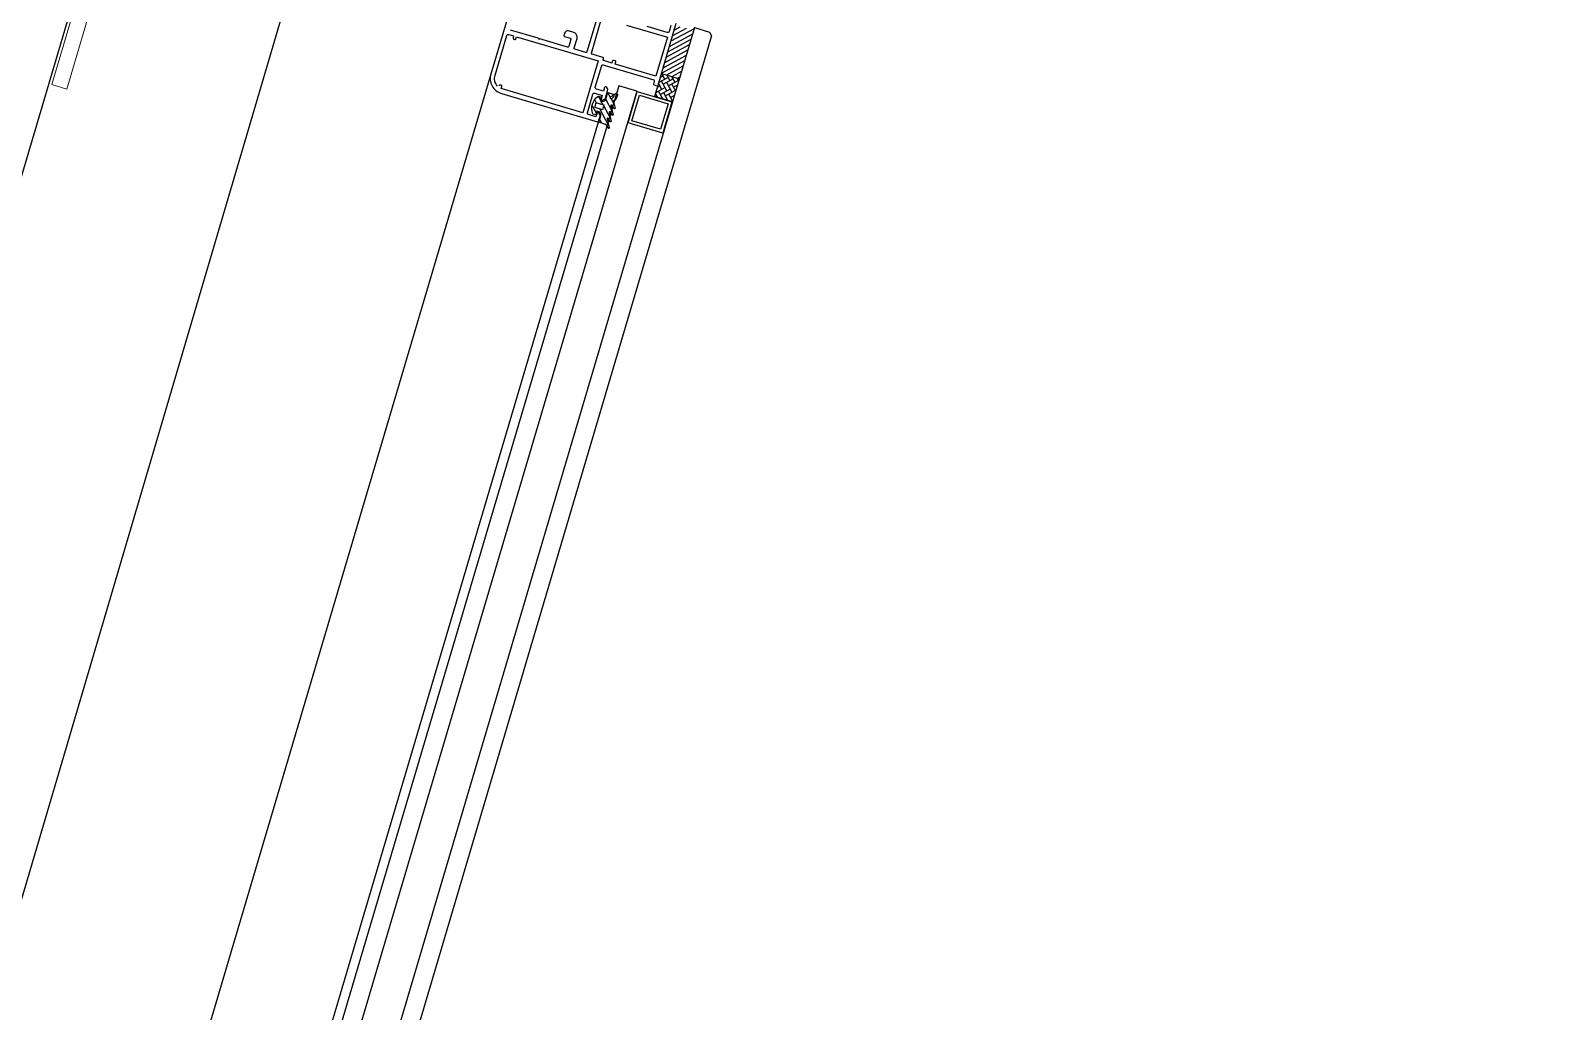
# Model space of a CAD drawing. Header units: millimetres. Extents: x 62878 to 70819, y -67946 to -61850.
# Drawn here: x 67846.16 to 67895.32, y -66023.64 to -65992.21 of the extents above; entities that cross this region are included whole.
import ezdxf

# ---------------------------------------------------------------- set-up
doc = ezdxf.new("R2010")
doc.units = ezdxf.units.MM
doc.layers.add('Dog_dos_yeni', color=63, linetype='Continuous', lineweight=5)
doc.layers.add('DOGRAMA', color=171, linetype='Continuous', lineweight=0)
doc.layers.add('ÇATI K', color=254, linetype='Continuous')

msp = doc.modelspace()

# ---------------------------------------------------------------- hatches: boundary and pattern name
at = {"layer": 'DOGRAMA', "lineweight": -2}
h = msp.add_hatch(dxfattribs=at)
h.set_pattern_fill('ANSI31', color=256, scale=0.04, angle=73.5058, style=0)
h.set_pattern_definition([(208.50578, (67891.1492, -65862.33694), (-0.06061043, 0.11160365), [])])
h.paths.add_polyline_path([(67866.484, -65993.321, 0.414214), (67866.466, -65993.287), (67866.836, -65992.038, 0.153231), (67867.439, -65992.112), (67867.033, -65993.484)])
h.paths.add_polyline_path([(67866.379, -65993.578), (67866.45, -65993.34, 0.414214), (67866.484, -65993.321), (67867.033, -65993.484), (67866.955, -65993.749)])
h = msp.add_hatch(dxfattribs=at)
h.set_pattern_fill('AR-HBONE', color=256, scale=0.03, angle=73.5058, style=0)
h.set_pattern_definition([(118.5058, (67830.64333, -65988.10722), (-0.16272197, 0.04818257), [0.36, -0.12]), (208.5058, (67830.58606, -65988.00177), (-0.16272197, 0.04818257), [0.36, -0.12])])
h.paths.add_polyline_path([(67866.231, -65994.08), (67866.16, -65994.32), (67866.735, -65994.49), (67866.955, -65993.749), (67866.379, -65993.578)])
h = msp.add_hatch(dxfattribs=at)
h.set_pattern_fill('ANSI31', color=256, scale=0.05, angle=73.5058, style=0)
h.set_pattern_definition([(118.50578, (67822.94248, -66092.68438), (-0.13950457, -0.07576304), [])])
edge = h.paths.add_edge_path(flags=16)
edge.add_arc((67864.648, -65994.707), 0.4, 151.9688, 175.0427, ccw=False)
edge.add_line((67864.295, -65994.519), (67864.536, -65994.59))
edge.add_line((67864.536, -65994.59), (67864.491, -65994.744))
edge.add_line((67864.491, -65994.744), (67864.249, -65994.672))
edge = h.paths.add_edge_path()
edge.add_arc((67864.648, -65994.707), 0.5, 126.6359, 200.3757, ccw=False)
edge.add_line((67864.349, -65994.305), (67864.445, -65994.334))
edge.add_line((67864.445, -65994.334), (67864.411, -65994.449))
edge.add_line((67864.411, -65994.449), (67864.469, -65994.466))
edge.add_arc((67864.497, -65994.37), 0.1, 253.5058, 343.5058)
edge.add_line((67864.593, -65994.398), (67864.656, -65994.187))
edge.add_line((67864.656, -65994.187), (67864.828, -65994.239))
edge.add_line((67864.828, -65994.239), (67864.817, -65994.276))
edge.add_arc((67864.755, -65994.258), 0.065, 275.0964, 343.5058, ccw=False)
edge.add_arc((67864.763, -65994.355), 0.0327, 95.0964, 288.9361)
edge.add_arc((67864.682, -65994.21), 0.199, 297.5896, 347.8555)
edge.add_arc((67864.924, -65994.267), 0.05, -15.5221, 161.9912, ccw=False)
edge.add_arc((67864.661, -65994.194), 0.323, 305.1201, 344.4464, ccw=False)
edge.add_arc((67864.858, -65994.475), 0.02, 125.1201, 193.5058)
edge.add_line((67864.839, -65994.479), (67864.89, -65994.693))
edge.add_arc((67864.876, -65994.697), 0.015, -146.4942, 13.5058, ccw=False)
edge.add_line((67864.863, -65994.705), (67864.795, -65994.602))
edge.add_arc((67864.778, -65994.613), 0.02, 33.5058, 193.5058)
edge.add_line((67864.759, -65994.618), (67864.828, -65994.904))
edge.add_arc((67864.813, -65994.908), 0.015, -146.4942, 13.5058, ccw=False)
edge.add_line((67864.801, -65994.916), (67864.733, -65994.813))
edge.add_arc((67864.716, -65994.824), 0.02, 33.5058, 193.5058)
edge.add_line((67864.697, -65994.829), (67864.765, -65995.115))
edge.add_arc((67864.751, -65995.119), 0.015, -146.4942, 13.5058, ccw=False)
edge.add_line((67864.738, -65995.127), (67864.67, -65995.024))
edge.add_arc((67864.654, -65995.035), 0.02, 33.5058, 193.5058)
edge.add_line((67864.634, -65995.04), (67864.703, -65995.326))
edge.add_arc((67864.688, -65995.329), 0.015, -146.4942, 13.5058, ccw=False)
edge.add_line((67864.676, -65995.338), (67864.612, -65995.242))
edge.add_arc((67864.529, -65995.297), 0.1, 33.5058, 73.5058)
edge.add_line((67864.557, -65995.201), (67864.372, -65995.146))
edge.add_line((67864.372, -65995.146), (67864.434, -65994.935))
edge.add_arc((67864.338, -65994.907), 0.1, 343.5058, 433.5058)
edge.add_line((67864.367, -65994.811), (67864.309, -65994.794))
edge.add_line((67864.309, -65994.794), (67864.275, -65994.909))
edge.add_line((67864.275, -65994.909), (67864.179, -65994.881))

# ---------------------------------------------------------------- linework, layer by layer
msp.add_lwpolyline([(68896.021, -63031.435), (69030.259, -63071.184), (69185.279, -62547.653), (68892.999, -62461.107, 1.044368), (68063.198, -62298.73, 0.204375), (63106.96, -62494.783, 0.353953), (62932.94, -62997.825), (63753.185, -65779.598), (64154.954, -67142.153), (65336.723, -66792.622), (65336.7, -66829.112), (65270.535, -66829.071, 0.626789), (65270.199, -67369.071), (65531.845, -67369.234, 0.926242), (66130.088, -67369.606), (66391.733, -67369.769, 0.626743), (66392.069, -66829.769), (66326.147, -66829.728), (66326.17, -66793.238), (67506.156, -67144.128), (68467.025, -63899.086), (68625.204, -63946.037), (68896.024, -63031.423)], format="xyb")
at = {"layer": 'Dog_dos_yeni'}
msp.add_lwpolyline([(67846.833, -65993.937), (67851.66, -65977.637), (67852.139, -65977.779), (67850.649, -65982.813), (67859.758, -65985.51), (67859.616, -65985.989), (67850.507, -65983.292), (67848.945, -65988.566), (67858.054, -65991.263), (67857.912, -65991.742), (67848.803, -65989.045), (67847.313, -65994.079), (67846.833, -65993.937)], close=True, dxfattribs=at)
at = {"layer": 'DOGRAMA', "lineweight": -2}
for p, q in [((67867.439, -65992.112), (67854.755, -66034.949)), ((67867.439, -65992.112), (67867.919, -65992.254)), ((67867.919, -65992.254), (67867.986, -65992.379)), ((67867.986, -65992.379), (67855.331, -66035.119)), ((67860.908, -65993.599), (67849.156, -66033.291)), ((67866.379, -65993.578), (67866.16, -65994.32)), ((67866.379, -65993.578), (67866.955, -65993.749)), ((67866.379, -65993.578), (67866.955, -65993.749)), ((67865.009, -65993.979), (67853.029, -66034.438)), ((67865.585, -65994.15), (67853.605, -66034.608)), ((67865.585, -65994.15), (67865.009, -65993.979)), ((67866.735, -65994.49), (67866.16, -65994.32)), ((67864.361, -65995.112), (67852.742, -66034.353))]:
    msp.add_line(p, q, dxfattribs=at)
msp.add_lwpolyline([(66522.144, -66852.653), (67506.156, -67144.128), (68892.83, -62461.057)], dxfattribs=at)
at = {"layer": 'DOGRAMA', "lineweight": -2, "ltscale": 0.5}
for points in [[(67864.505, -65991.139), (67863.988, -65992.884, -0.414214), (67863.951, -65992.905), (67863.601, -65992.801, -0.414214), (67863.581, -65992.764), (67863.671, -65992.457, 0.414214), (67863.57, -65992.27), (67863.398, -65992.219, 0.414214), (67863.273, -65992.287), (67863.268, -65992.306), (67863.253, -65992.354, 0.414214), (67863.274, -65992.391), (67863.456, -65992.445, -0.414214), (67863.476, -65992.482), (67863.408, -65992.713, -0.414214), (67863.371, -65992.733), (67862.484, -65992.47), (67862.446, -65992.49), (67862.426, -65992.453), (67861.539, -65992.191, -0.414214)], [(67861.556, -65991.413), (67860.908, -65993.599, 0.414214), (67861.246, -65994.221), (67864.324, -65995.132, 0.414214), (67864.361, -65995.112), (67864.409, -65994.95, 0.19911), (67864.405, -65994.912), (67864.367, -65994.841, 0.668097), (67864.315, -65994.846), (67864.277, -65994.972), (67864.037, -65994.901, -0.414214), (67864.004, -65994.839), (67864.18, -65994.245, -0.414214), (67864.242, -65994.211), (67864.482, -65994.282), (67864.444, -65994.408, 0.668097), (67864.485, -65994.441), (67864.556, -65994.403, 0.198962), (67864.58, -65994.373), (67864.651, -65994.133, 0.372839), (67864.597, -65994.014, 0.45685), (67864.555, -65994.033), (67864.521, -65994.148), (67864.291, -65994.08, -0.414214), (67864.257, -65994.017), (67864.462, -65993.327, -0.414214), (67864.499, -65993.307), (67866.129, -65993.789, -0.414214), (67866.149, -65993.827), (67866.124, -65993.913, 0.414214), (67866.144, -65993.95), (67866.23, -65993.976, 0.414214), (67866.268, -65993.956), (67866.855, -65991.971, 0.414214)], [(67866.678, -65992.043), (67866.621, -65992.235, -0.414214), (67866.559, -65992.269), (67865.916, -65992.079, -0.414214)], [(67861.121, -65993.983, -0.26214), (67861.043, -65993.639), (67861.42, -65992.364, -0.414214), (67861.482, -65992.33), (67861.636, -65992.376), (67861.622, -65992.423, 0.414214), (67861.655, -65992.486), (67861.674, -65992.491, 0.414214), (67861.712, -65992.471), (67861.732, -65992.404), (67864.349, -65993.179), (67863.858, -65994.838), (67861.24, -65994.063), (67861.26, -65993.996, 0.414214), (67861.24, -65993.958), (67861.221, -65993.953, 0.361813), (67861.162, -65993.978)]]:
    msp.add_lwpolyline(points, format="xyb", dxfattribs=at)
at = {"layer": 'DOGRAMA', "linetype": 'ByBlock', "lineweight": -2}
msp.add_lwpolyline([(67865.263, -65992.031), (67866.567, -65992.417), (67866.198, -65993.664), (67864.894, -65993.278), (67864.914, -65993.211, 0.414214), (67864.893, -65993.173), (67864.865, -65993.165, 0.414214), (67864.802, -65993.198), (67864.788, -65993.246), (67864.529, -65993.17, -0.414214), (67864.509, -65993.132), (67864.518, -65993.104, 0.414214), (67864.497, -65993.066), (67864.152, -65992.964, -0.414214), (67864.132, -65992.927), (67864.492, -65991.709, -0.414214)], format="xyb", dxfattribs=at)
at = {"layer": 'DOGRAMA', "lineweight": -2}
for points in [[(67864.179, -65994.881, -0.333333), (67864.349, -65994.305), (67864.445, -65994.334), (67864.411, -65994.449), (67864.469, -65994.466, 0.414214), (67864.593, -65994.398), (67864.656, -65994.187), (67864.828, -65994.239), (67864.817, -65994.276, -0.307685), (67864.76, -65994.323, 1.128702), (67864.774, -65994.386, 0.222912), (67864.876, -65994.252, -0.978531), (67864.972, -65994.28, -0.173298), (67864.847, -65994.458, 0.307572), (67864.839, -65994.479), (67864.89, -65994.693, -0.8391), (67864.863, -65994.705), (67864.795, -65994.602, 0.8391), (67864.759, -65994.618), (67864.828, -65994.904, -0.8391), (67864.801, -65994.916), (67864.733, -65994.813, 0.8391), (67864.697, -65994.829), (67864.765, -65995.115, -0.8391), (67864.738, -65995.127), (67864.67, -65995.024, 0.8391), (67864.634, -65995.04), (67864.703, -65995.326, -0.8391), (67864.676, -65995.338), (67864.612, -65995.242, 0.176327), (67864.557, -65995.201), (67864.372, -65995.146), (67864.434, -65994.935, 0.414214), (67864.367, -65994.811), (67864.309, -65994.794), (67864.275, -65994.909)], [(67864.249, -65994.672, -0.101021), (67864.295, -65994.519), (67864.536, -65994.59), (67864.491, -65994.744)], [(67864.249, -65994.672, -0.101021), (67864.295, -65994.519), (67864.536, -65994.59), (67864.491, -65994.744)]]:
    msp.add_lwpolyline(points, format="xyb", close=True, dxfattribs=at)
for points in [[(67866.716, -65994.485), (67866.418, -65995.491), (67865.306, -65995.162), (67865.604, -65994.155)], [(67866.592, -65994.552), (67866.35, -65995.367), (67865.43, -65995.095), (67865.671, -65994.28)]]:
    msp.add_lwpolyline(points, close=True, dxfattribs=at)
at = {"layer": 'ÇATI K', "color": 0}
msp.add_line((68230.558, -64714.946), (67736.638, -66390.566), dxfattribs=at)

doc.saveas('drawing.dxf')
